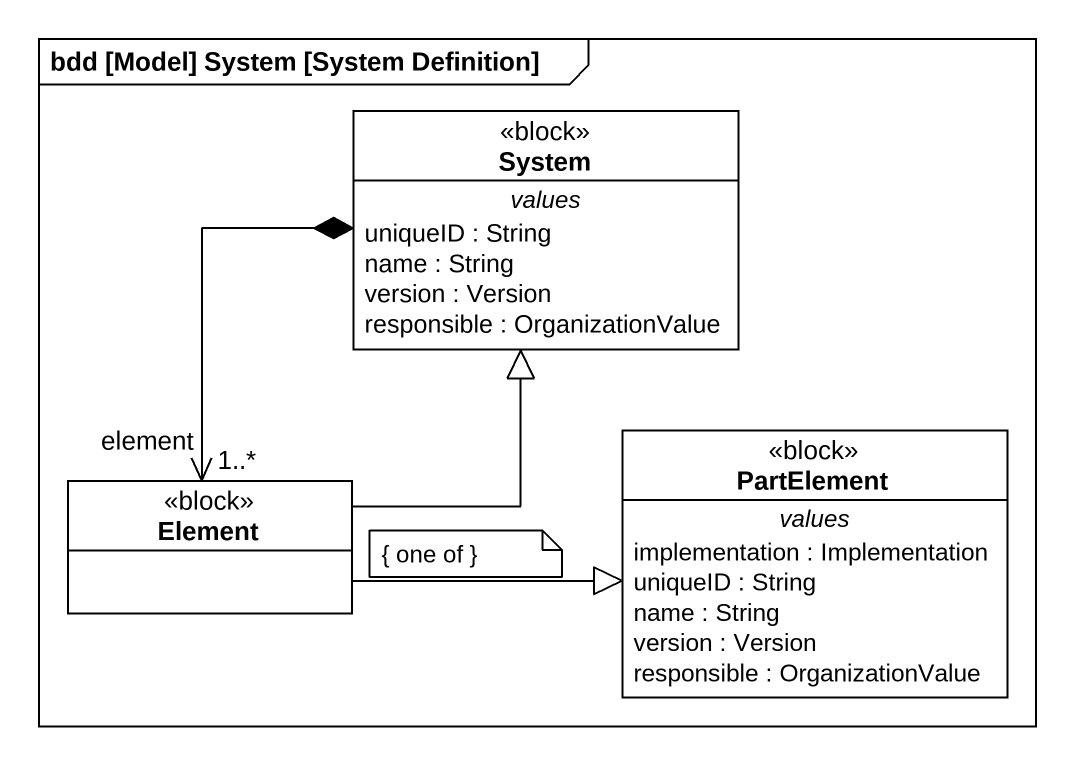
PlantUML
@startuml
mainframe bdd [Model] System [System Definition]
hide circle
hide empty members
class System <<block>> {
  -- values --
  uniqueID : String
  name : String
  version : Version
  responsible : OrganizationValue
}
class PartElement <<block>> {
  -- values --
  implementation : Implementation
  uniqueID : String
  name : String
  version : Version
  responsible : OrganizationValue
}
class Element <<block>>
System *--> "element\n1..*" Element
Element -up-|> System
Element -right-|> PartElement
note as N1
  { one of }
end note
@enduml
